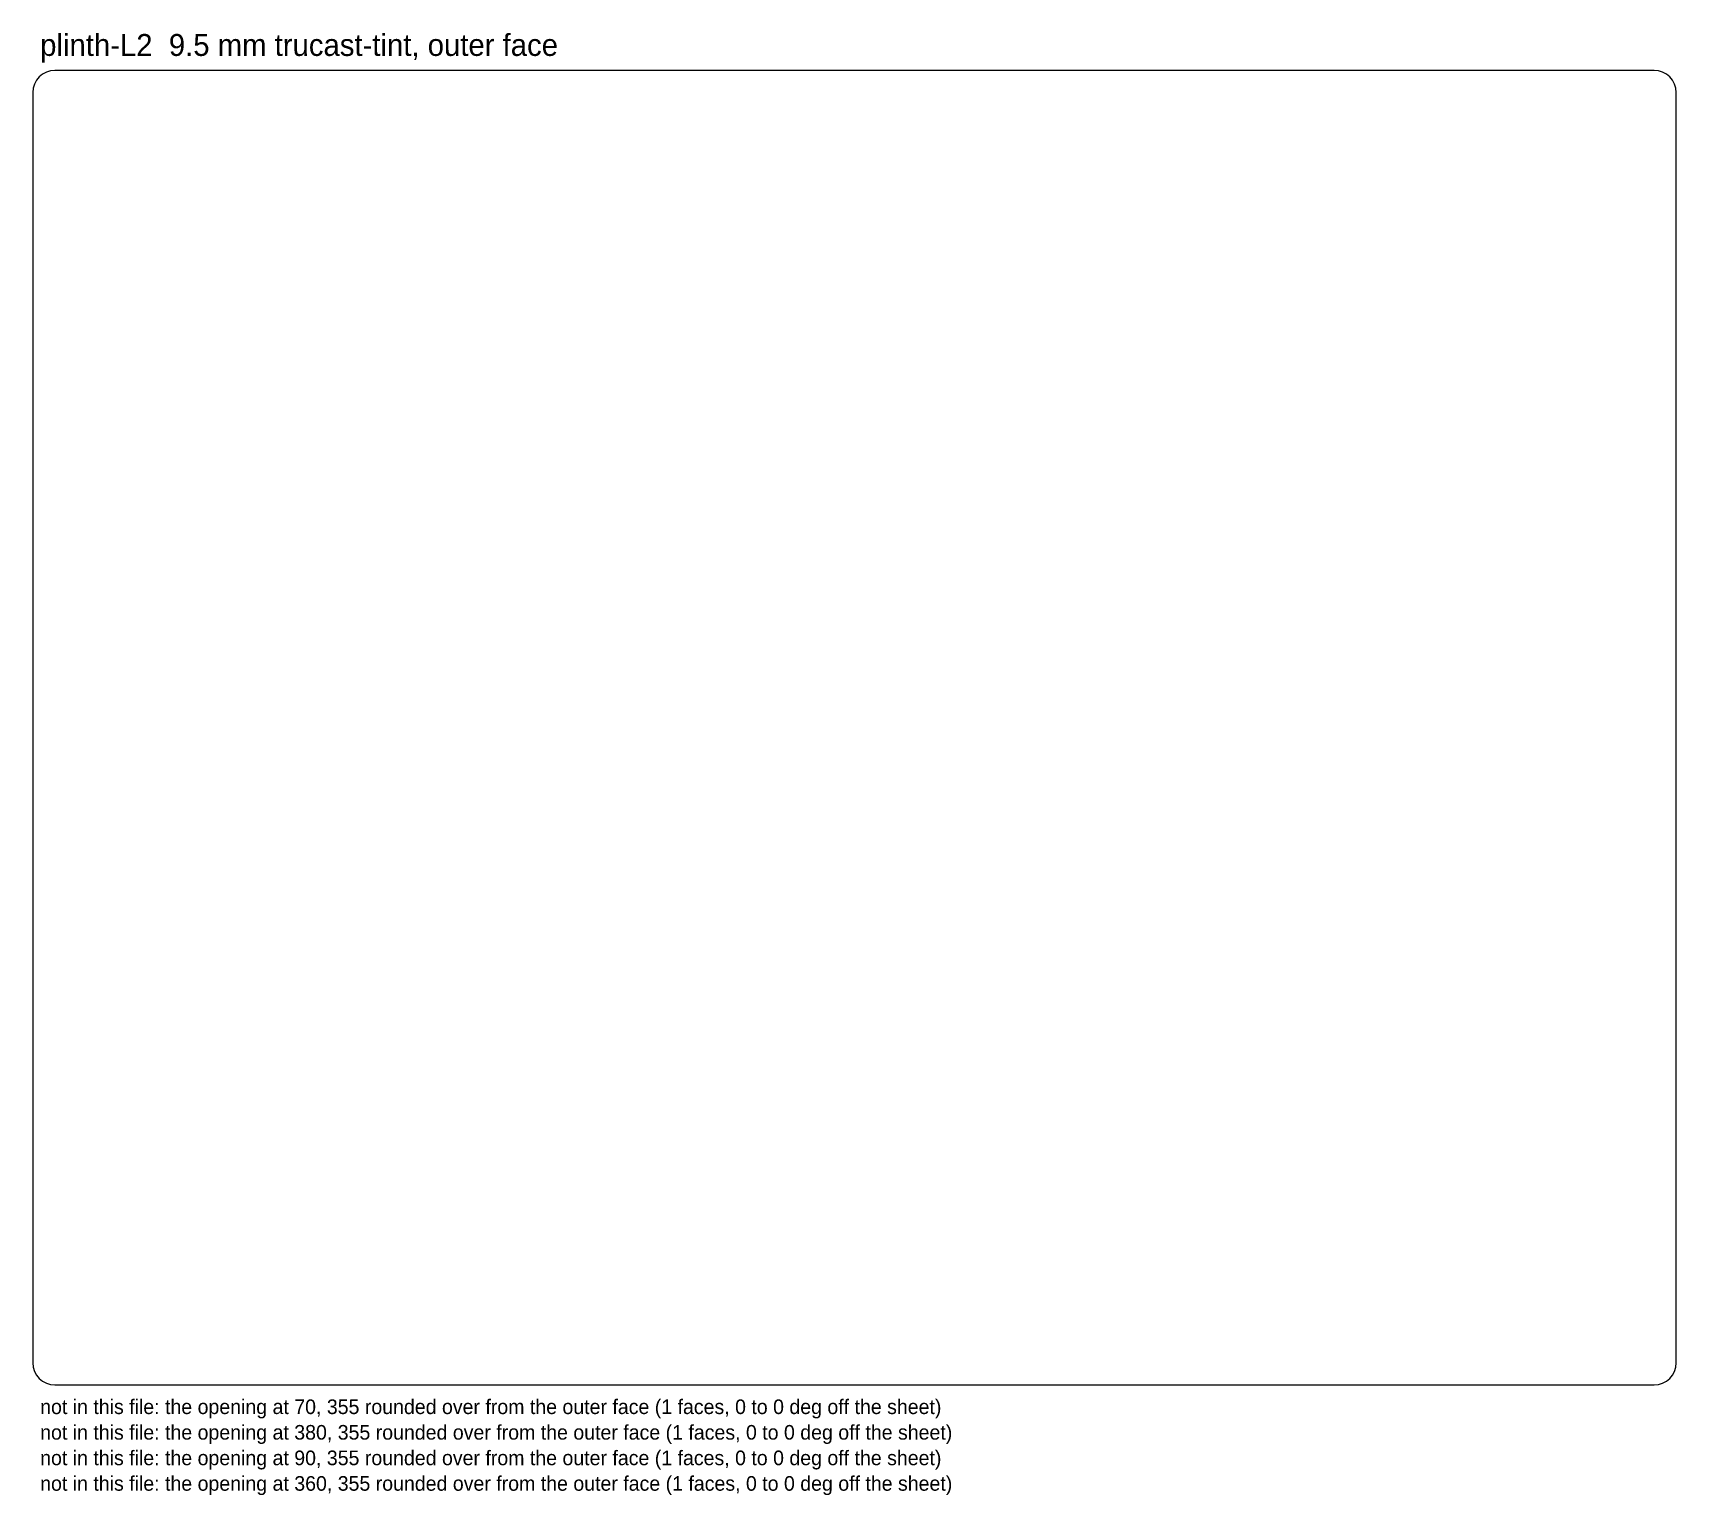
# Model space of a CAD drawing. Header units: millimetres. Extents: x 0 to 450, y -30 to 370.
import ezdxf

# ---------------------------------------------------------------- set-up
doc = ezdxf.new("R2010")
doc.units = ezdxf.units.MM
doc.layers.add('CUT_OUTSIDE', color=1, linetype='Continuous')
doc.layers.add('NOTES', color=7, linetype='Continuous')

msp = doc.modelspace()

# ---------------------------------------------------------------- linework, layer by layer
at = {"layer": 'CUT_OUTSIDE'}
msp.add_lwpolyline([(450, 354), (449.88, 355.17), (449.54, 356.3), (448.99, 357.33), (448.24, 358.24), (447.33, 358.99), (446.3, 359.54), (445.17, 359.88), (444, 360), (6, 360), (4.83, 359.88), (3.7, 359.54), (2.67, 358.99), (1.76, 358.24), (1.01, 357.33), (0.46, 356.3), (0.12, 355.17), (0, 354), (0, 6), (0.12, 4.83), (0.46, 3.7), (1.01, 2.67), (1.76, 1.76), (2.67, 1.01), (3.7, 0.46), (4.83, 0.12), (6, 0), (444, 0), (445.17, 0.12), (446.3, 0.46), (447.33, 1.01), (448.24, 1.76), (448.99, 2.67), (449.54, 3.7), (449.88, 4.83), (450, 6), (450, 354)], close=True, dxfattribs=at)

# ---------------------------------------------------------------- texts
at = {"layer": 'NOTES'}
for s, height, p in [('plinth-L2  9.5 mm trucast-tint, outer face', 6, (2, 364)), ('not in this file: the opening at 70, 355 rounded over from the outer face (1 faces, 0 to 0 deg off the sheet)', 4, (2, -8)), ('not in this file: the opening at 380, 355 rounded over from the outer face (1 faces, 0 to 0 deg off the sheet)', 4, (2, -15)), ('not in this file: the opening at 90, 355 rounded over from the outer face (1 faces, 0 to 0 deg off the sheet)', 4, (2, -22)), ('not in this file: the opening at 360, 355 rounded over from the outer face (1 faces, 0 to 0 deg off the sheet)', 4, (2, -29))]:
    msp.add_text(s, height=height, dxfattribs=at).set_placement(p)

doc.saveas('drawing.dxf')
